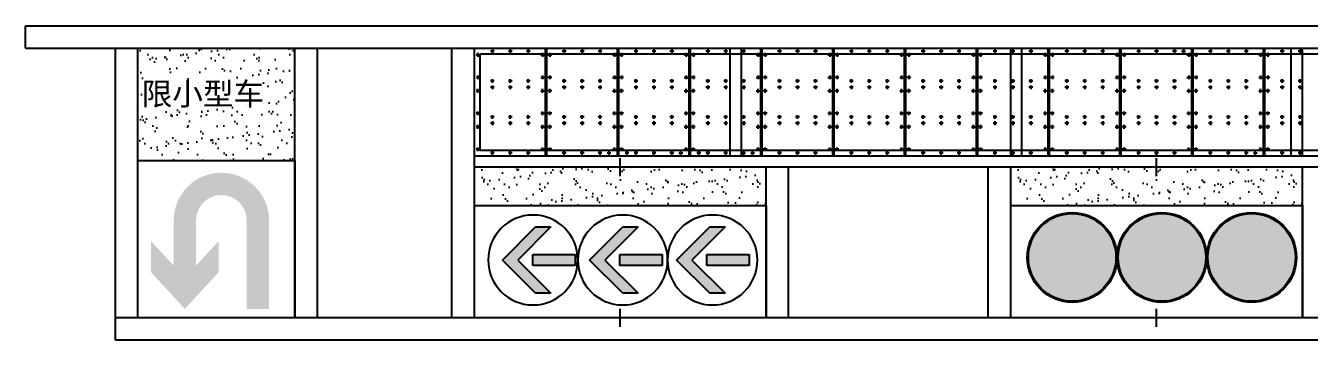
# Model space of a CAD drawing. Header units: millimetres. Extents: x 108070 to 108876, y 12470 to 12955.
# Drawn here: x 108588.71 to 108603.02, y 12573.38 to 12576.88 of the extents above; entities that cross this region are included whole.
import ezdxf

# ---------------------------------------------------------------- set-up
doc = ezdxf.new("R2010")
doc.units = ezdxf.units.MM
doc.header["$LTSCALE"] = 10
doc.layers.add('@-交通信号', color=7, linetype='CONTINUOUS')
doc.styles.get("Standard").update_dxf_attribs({"font": 'txt', "bigfont": 'gbcbig.shx'})

# ---------------------------------------------------------------- blocks, each defined once
blk = doc.blocks.new('A$C54E378DF')
at = {"layer": '@-交通信号'}
h = blk.add_hatch(dxfattribs=at)
h.set_pattern_fill('AR-SAND', color=256, scale=2, style=0)
h.set_pattern_definition([(37.5, (-49730.24, 11509.035), (-3.20006, 97.88265), [0, -77.216, 0, -86.36, 0, -82.55]), (7.5, (-49730.24, 11509.03), (89.90466, 143.365), [0, -41.656, 0, -69.596, 0, -26.67]), (327.5, (-49792.73, 11509.035), (158.19847, 0.28744), [0, -25.4, 0, -91.44, 0, -119.38]), (317.5, (-49792.73, 11509.03), (152.7113, 44.58586), [0, -12.7, 0, -59.944, 0, -68.58])])
h.paths.add_polyline_path([(-11350, 7400), (-11350, 6900), (-10650, 6900), (-10650, 7400)])
h = blk.add_hatch(dxfattribs=at)
h.set_pattern_fill('AR-SAND', color=256, scale=2, style=0)
h.set_pattern_definition([(37.5, (-349307.754, 33805.865), (-3.200063, 97.882647), [0, -77.216, 0, -86.36, 0, -82.55]), (7.5, (-349307.75, 33805.87), (89.904657, 143.36502), [0, -41.656, 0, -69.596, 0, -26.67]), (327.5, (-349370.24, 33805.865), (158.198474, 0.287437), [0, -25.4, 0, -91.44, 0, -119.38]), (317.5, (-349370.24, 33805.87), (152.71129, 44.585865), [0, -12.7, 0, -59.944, 0, -68.58])])
h.paths.add_polyline_path([(-9850, 6870), (-9850, 6700), (-8550, 6700), (-8550, 6870)])
h = blk.add_hatch(dxfattribs=at)
h.set_pattern_fill('AR-SAND', color=256, scale=2, style=0)
h.set_pattern_definition([(37.5, (-346917.754, 33805.865), (-3.200063, 97.882647), [0, -77.216, 0, -86.36, 0, -82.55]), (7.5, (-346917.75, 33805.87), (89.904657, 143.36502), [0, -41.656, 0, -69.596, 0, -26.67]), (327.5, (-346980.24, 33805.865), (158.198474, 0.287437), [0, -25.4, 0, -91.44, 0, -119.38]), (317.5, (-346980.24, 33805.87), (152.71129, 44.585865), [0, -12.7, 0, -59.944, 0, -68.58])])
h.paths.add_polyline_path([(-7460, 6870), (-7460, 6700), (-6160, 6700), (-6160, 6870)])
blk.add_hatch(color=256, dxfattribs=at).paths.add_polyline_path([(-11090.8, 6633.1, -1), (-10864.5, 6633.1), (-10864.5, 6239.1), (-10765, 6239.1), (-10765, 6633.1, 1), (-11190.2, 6633.1), (-11190.2, 6432.3), (-11291.2, 6541.3), (-11291.2, 6402.7), (-11140.5, 6239.9), (-10989.8, 6402.7), (-10989.8, 6541.3), (-11090.8, 6432.3)])
for p, q in [((-11850, 7500), (1350, 7500)), ((-11850, 7400), (-11850, 7500)), ((-11850, 7400), (150, 7400)), ((-11450, 6100), (-11450, 7400)), ((-11350, 6200), (-11350, 7400)), ((-9950, 6200), (-9950, 7400)), ((-9850, 6200), (-9850, 7400)), ((-9761.5, 7386), (-9778.5, 7386)), ((-9770, 7394.5), (-9770, 7377.5)), ((-9681.5, 7386), (-9698.5, 7386)), ((-9690, 7394.5), (-9690, 7377.5)), ((-9601.5, 7386), (-9618.5, 7386)), ((-9610, 7394.5), (-9610, 7377.5)), ((-9533, 6920), (-9533, 7400)), ((-9527, 6920), (-9527, 7400)), ((-9441.5, 7386), (-9458.5, 7386)), ((-9450, 7394.5), (-9450, 7377.5)), ((-9361.5, 7386), (-9378.5, 7386)), ((-9370, 7394.5), (-9370, 7377.5)), ((-9281.5, 7386), (-9298.5, 7386)), ((-9290, 7394.5), (-9290, 7377.5)), ((-9213, 6920), (-9213, 7400)), ((-9207, 6920), (-9207, 7400)), ((-9121.5, 7386), (-9138.5, 7386)), ((-9130, 7394.5), (-9130, 7377.5)), ((-9041.5, 7386), (-9058.5, 7386)), ((-9050, 7394.5), (-9050, 7377.5)), ((-8961.5, 7386), (-8978.5, 7386)), ((-8970, 7394.5), (-8970, 7377.5)), ((-8893, 6920), (-8893, 7400)), ((-8887, 6920), (-8887, 7400)), ((-8801.5, 7386), (-8818.5, 7386)), ((-8810, 7394.5), (-8810, 7377.5)), ((-8721.5, 7386), (-8738.5, 7386)), ((-8730, 7394.5), (-8730, 7377.5)), ((-8710, 6920), (-8710, 7400)), ((-8660, 6920), (-8660, 7400)), ((-8641.5, 7386), (-8658.5, 7386)), ((-8650, 7394.5), (-8650, 7377.5)), ((-8573, 6920), (-8573, 7400)), ((-8567, 6920), (-8567, 7400)), ((-8481.5, 7386), (-8498.5, 7386)), ((-8490, 7394.5), (-8490, 7377.5)), ((-8401.5, 7386), (-8418.5, 7386)), ((-8410, 7394.5), (-8410, 7377.5)), ((-8321.5, 7386), (-8338.5, 7386)), ((-8330, 7394.5), (-8330, 7377.5)), ((-8253, 6920), (-8253, 7400)), ((-8247, 6920), (-8247, 7400)), ((-8161.5, 7386), (-8178.5, 7386)), ((-8170, 7394.5), (-8170, 7377.5)), ((-8081.5, 7386), (-8098.5, 7386)), ((-8090, 7394.5), (-8090, 7377.5)), ((-8001.5, 7386), (-8018.5, 7386)), ((-8010, 7394.5), (-8010, 7377.5)), ((-7933, 6920), (-7933, 7400)), ((-7927, 6920), (-7927, 7400)), ((-7841.5, 7386), (-7858.5, 7386)), ((-7850, 7394.5), (-7850, 7377.5)), ((-7761.5, 7386), (-7778.5, 7386)), ((-7770, 7394.5), (-7770, 7377.5)), ((-7681.5, 7386), (-7698.5, 7386)), ((-7690, 7394.5), (-7690, 7377.5)), ((-7613, 6920), (-7613, 7400)), ((-7607, 6920), (-7607, 7400)), ((-7521.5, 7386), (-7538.5, 7386)), ((-7530, 7394.5), (-7530, 7377.5)), ((-7460, 6920), (-7460, 7400)), ((-7441.5, 7386), (-7458.5, 7386)), ((-7450, 7394.5), (-7450, 7377.5)), ((-7410, 6920), (-7410, 7400)), ((-7361.5, 7386), (-7378.5, 7386)), ((-7370, 7394.5), (-7370, 7377.5)), ((-7293, 6920), (-7293, 7400)), ((-7287, 6920), (-7287, 7400)), ((-7201.5, 7386), (-7218.5, 7386)), ((-7210, 7394.5), (-7210, 7377.5)), ((-7121.5, 7386), (-7138.5, 7386)), ((-7130, 7394.5), (-7130, 7377.5)), ((-7041.5, 7386), (-7058.5, 7386)), ((-7050, 7394.5), (-7050, 7377.5)), ((-6973, 6920), (-6973, 7400)), ((-6967, 6920), (-6967, 7400)), ((-6881.5, 7386), (-6898.5, 7386)), ((-6890, 7394.5), (-6890, 7377.5)), ((-6801.5, 7386), (-6818.5, 7386)), ((-6810, 7394.5), (-6810, 7377.5)), ((-6721.5, 7386), (-6738.5, 7386)), ((-6730, 7394.5), (-6730, 7377.5)), ((-6698.5, 7386), (-6681.5, 7386)), ((-6690, 7394.5), (-6690, 7377.5)), ((-6653, 6920), (-6653, 7400)), ((-6647, 6920), (-6647, 7400)), ((-6561.5, 7386), (-6578.5, 7386)), ((-6570, 7394.5), (-6570, 7377.5)), ((-6481.5, 7386), (-6498.5, 7386)), ((-6490, 7394.5), (-6490, 7377.5)), ((-6401.5, 7386), (-6418.5, 7386)), ((-6410, 7394.5), (-6410, 7377.5)), ((-6333, 6920), (-6333, 7400)), ((-6327, 6920), (-6327, 7400)), ((-6241.5, 7386), (-6258.5, 7386)), ((-6250, 7394.5), (-6250, 7377.5)), ((-6210, 6920), (-6210, 7400)), ((-6161.5, 7386), (-6178.5, 7386)), ((-6170, 7394.5), (-6170, 7377.5)), ((-6160, 6920), (-6160, 7400)), ((-9825.5, 7370), (-9842.5, 7370)), ((-9834, 7378.5), (-9834, 7361.5)), ((-9554.5, 7370), (-9537.5, 7370)), ((-9546, 7378.5), (-9546, 7361.5)), ((-9505.5, 7370), (-9522.5, 7370)), ((-9514, 7378.5), (-9514, 7361.5)), ((-9234.5, 7370), (-9217.5, 7370)), ((-9226, 7378.5), (-9226, 7361.5)), ((-9185.5, 7370), (-9202.5, 7370)), ((-9194, 7378.5), (-9194, 7361.5)), ((-8914.5, 7370), (-8897.5, 7370)), ((-8906, 7378.5), (-8906, 7361.5)), ((-8865.5, 7370), (-8882.5, 7370)), ((-8874, 7378.5), (-8874, 7361.5)), ((-8594.5, 7370), (-8577.5, 7370)), ((-8586, 7378.5), (-8586, 7361.5)), ((-8545.5, 7370), (-8562.5, 7370)), ((-8554, 7378.5), (-8554, 7361.5)), ((-8274.5, 7370), (-8257.5, 7370)), ((-8266, 7378.5), (-8266, 7361.5)), ((-8225.5, 7370), (-8242.5, 7370)), ((-8234, 7378.5), (-8234, 7361.5)), ((-7954.5, 7370), (-7937.5, 7370)), ((-7946, 7378.5), (-7946, 7361.5)), ((-7905.5, 7370), (-7922.5, 7370)), ((-7914, 7378.5), (-7914, 7361.5)), ((-7634.5, 7370), (-7617.5, 7370)), ((-7626, 7378.5), (-7626, 7361.5)), ((-7585.5, 7370), (-7602.5, 7370)), ((-7594, 7378.5), (-7594, 7361.5)), ((-7314.5, 7370), (-7297.5, 7370)), ((-7306, 7378.5), (-7306, 7361.5)), ((-7265.5, 7370), (-7282.5, 7370)), ((-7274, 7378.5), (-7274, 7361.5)), ((-6994.5, 7370), (-6977.5, 7370)), ((-6986, 7378.5), (-6986, 7361.5)), ((-6945.5, 7370), (-6962.5, 7370)), ((-6954, 7378.5), (-6954, 7361.5)), ((-6674.5, 7370), (-6657.5, 7370)), ((-6666, 7378.5), (-6666, 7361.5)), ((-6625.5, 7370), (-6642.5, 7370)), ((-6634, 7378.5), (-6634, 7361.5)), ((-6354.5, 7370), (-6337.5, 7370)), ((-6346, 7378.5), (-6346, 7361.5)), ((-6305.5, 7370), (-6322.5, 7370)), ((-6314, 7378.5), (-6314, 7361.5)), ((-9825.5, 7270), (-9842.5, 7270)), ((-9834, 7278.5), (-9834, 7261.5)), ((-9554.5, 7270), (-9537.5, 7270)), ((-9546, 7278.5), (-9546, 7261.5)), ((-9505.5, 7270), (-9522.5, 7270)), ((-9514, 7278.5), (-9514, 7261.5)), ((-9234.5, 7270), (-9217.5, 7270)), ((-9226, 7278.5), (-9226, 7261.5)), ((-9185.5, 7270), (-9202.5, 7270)), ((-9194, 7278.5), (-9194, 7261.5)), ((-8914.5, 7270), (-8897.5, 7270)), ((-8906, 7278.5), (-8906, 7261.5)), ((-8865.5, 7270), (-8882.5, 7270)), ((-8874, 7278.5), (-8874, 7261.5)), ((-8594.5, 7270), (-8577.5, 7270)), ((-8586, 7278.5), (-8586, 7261.5)), ((-8545.5, 7270), (-8562.5, 7270)), ((-8554, 7278.5), (-8554, 7261.5)), ((-8274.5, 7270), (-8257.5, 7270)), ((-8266, 7278.5), (-8266, 7261.5)), ((-8225.5, 7270), (-8242.5, 7270)), ((-8234, 7278.5), (-8234, 7261.5)), ((-7954.5, 7270), (-7937.5, 7270)), ((-7946, 7278.5), (-7946, 7261.5)), ((-7905.5, 7270), (-7922.5, 7270)), ((-7914, 7278.5), (-7914, 7261.5)), ((-7634.5, 7270), (-7617.5, 7270)), ((-7626, 7278.5), (-7626, 7261.5)), ((-7585.5, 7270), (-7602.5, 7270)), ((-7594, 7278.5), (-7594, 7261.5)), ((-7314.5, 7270), (-7297.5, 7270)), ((-7306, 7278.5), (-7306, 7261.5)), ((-7265.5, 7270), (-7282.5, 7270)), ((-7274, 7278.5), (-7274, 7261.5)), ((-6994.5, 7270), (-6977.5, 7270)), ((-6986, 7278.5), (-6986, 7261.5)), ((-6945.5, 7270), (-6962.5, 7270)), ((-6954, 7278.5), (-6954, 7261.5)), ((-6674.5, 7270), (-6657.5, 7270)), ((-6666, 7278.5), (-6666, 7261.5)), ((-6625.5, 7270), (-6642.5, 7270)), ((-6634, 7278.5), (-6634, 7261.5)), ((-6354.5, 7270), (-6337.5, 7270)), ((-6346, 7278.5), (-6346, 7261.5)), ((-6305.5, 7270), (-6322.5, 7270)), ((-6314, 7278.5), (-6314, 7261.5)), ((-9825.5, 7210), (-9842.5, 7210)), ((-9834, 7201.5), (-9834, 7218.5)), ((-9761.5, 7254), (-9778.5, 7254)), ((-9761.5, 7226), (-9778.5, 7226)), ((-9770, 7245.5), (-9770, 7262.5)), ((-9770, 7234.5), (-9770, 7217.5)), ((-9681.5, 7254), (-9698.5, 7254)), ((-9681.5, 7226), (-9698.5, 7226)), ((-9690, 7245.5), (-9690, 7262.5)), ((-9690, 7234.5), (-9690, 7217.5)), ((-9601.5, 7254), (-9618.5, 7254)), ((-9601.5, 7226), (-9618.5, 7226)), ((-9610, 7245.5), (-9610, 7262.5)), ((-9610, 7234.5), (-9610, 7217.5)), ((-9554.5, 7210), (-9537.5, 7210)), ((-9546, 7201.5), (-9546, 7218.5)), ((-9505.5, 7210), (-9522.5, 7210)), ((-9514, 7201.5), (-9514, 7218.5)), ((-9441.5, 7254), (-9458.5, 7254)), ((-9441.5, 7226), (-9458.5, 7226)), ((-9450, 7245.5), (-9450, 7262.5)), ((-9450, 7234.5), (-9450, 7217.5)), ((-9361.5, 7254), (-9378.5, 7254)), ((-9361.5, 7226), (-9378.5, 7226)), ((-9370, 7245.5), (-9370, 7262.5)), ((-9370, 7234.5), (-9370, 7217.5)), ((-9281.5, 7254), (-9298.5, 7254)), ((-9281.5, 7226), (-9298.5, 7226)), ((-9290, 7245.5), (-9290, 7262.5)), ((-9290, 7234.5), (-9290, 7217.5)), ((-9234.5, 7210), (-9217.5, 7210)), ((-9226, 7201.5), (-9226, 7218.5)), ((-9185.5, 7210), (-9202.5, 7210)), ((-9194, 7201.5), (-9194, 7218.5)), ((-9121.5, 7254), (-9138.5, 7254)), ((-9121.5, 7226), (-9138.5, 7226)), ((-9130, 7245.5), (-9130, 7262.5)), ((-9130, 7234.5), (-9130, 7217.5)), ((-9041.5, 7254), (-9058.5, 7254)), ((-9041.5, 7226), (-9058.5, 7226)), ((-9050, 7245.5), (-9050, 7262.5)), ((-9050, 7234.5), (-9050, 7217.5)), ((-8961.5, 7254), (-8978.5, 7254)), ((-8961.5, 7226), (-8978.5, 7226)), ((-8970, 7245.5), (-8970, 7262.5)), ((-8970, 7234.5), (-8970, 7217.5)), ((-8914.5, 7210), (-8897.5, 7210)), ((-8906, 7201.5), (-8906, 7218.5)), ((-8865.5, 7210), (-8882.5, 7210)), ((-8874, 7201.5), (-8874, 7218.5)), ((-8801.5, 7254), (-8818.5, 7254)), ((-8801.5, 7226), (-8818.5, 7226)), ((-8810, 7245.5), (-8810, 7262.5)), ((-8810, 7234.5), (-8810, 7217.5)), ((-8721.5, 7254), (-8738.5, 7254)), ((-8721.5, 7226), (-8738.5, 7226)), ((-8730, 7245.5), (-8730, 7262.5)), ((-8730, 7234.5), (-8730, 7217.5)), ((-8641.5, 7254), (-8658.5, 7254)), ((-8641.5, 7226), (-8658.5, 7226)), ((-8650, 7245.5), (-8650, 7262.5)), ((-8650, 7234.5), (-8650, 7217.5)), ((-8594.5, 7210), (-8577.5, 7210)), ((-8586, 7201.5), (-8586, 7218.5)), ((-8545.5, 7210), (-8562.5, 7210)), ((-8554, 7201.5), (-8554, 7218.5)), ((-8481.5, 7254), (-8498.5, 7254)), ((-8481.5, 7226), (-8498.5, 7226)), ((-8490, 7245.5), (-8490, 7262.5)), ((-8490, 7234.5), (-8490, 7217.5)), ((-8401.5, 7254), (-8418.5, 7254)), ((-8401.5, 7226), (-8418.5, 7226)), ((-8410, 7245.5), (-8410, 7262.5)), ((-8410, 7234.5), (-8410, 7217.5)), ((-8321.5, 7254), (-8338.5, 7254)), ((-8321.5, 7226), (-8338.5, 7226)), ((-8330, 7245.5), (-8330, 7262.5)), ((-8330, 7234.5), (-8330, 7217.5)), ((-8274.5, 7210), (-8257.5, 7210)), ((-8266, 7201.5), (-8266, 7218.5)), ((-8225.5, 7210), (-8242.5, 7210)), ((-8234, 7201.5), (-8234, 7218.5)), ((-8161.5, 7254), (-8178.5, 7254)), ((-8161.5, 7226), (-8178.5, 7226)), ((-8170, 7245.5), (-8170, 7262.5)), ((-8170, 7234.5), (-8170, 7217.5)), ((-8081.5, 7254), (-8098.5, 7254)), ((-8081.5, 7226), (-8098.5, 7226)), ((-8090, 7245.5), (-8090, 7262.5)), ((-8090, 7234.5), (-8090, 7217.5)), ((-8001.5, 7254), (-8018.5, 7254)), ((-8001.5, 7226), (-8018.5, 7226)), ((-8010, 7245.5), (-8010, 7262.5)), ((-8010, 7234.5), (-8010, 7217.5)), ((-7954.5, 7210), (-7937.5, 7210)), ((-7946, 7201.5), (-7946, 7218.5)), ((-7905.5, 7210), (-7922.5, 7210)), ((-7914, 7201.5), (-7914, 7218.5)), ((-7841.5, 7254), (-7858.5, 7254)), ((-7841.5, 7226), (-7858.5, 7226)), ((-7850, 7245.5), (-7850, 7262.5)), ((-7850, 7234.5), (-7850, 7217.5)), ((-7761.5, 7254), (-7778.5, 7254)), ((-7761.5, 7226), (-7778.5, 7226)), ((-7770, 7245.5), (-7770, 7262.5)), ((-7770, 7234.5), (-7770, 7217.5)), ((-7681.5, 7254), (-7698.5, 7254)), ((-7681.5, 7226), (-7698.5, 7226)), ((-7690, 7245.5), (-7690, 7262.5)), ((-7690, 7234.5), (-7690, 7217.5)), ((-7634.5, 7210), (-7617.5, 7210)), ((-7626, 7201.5), (-7626, 7218.5)), ((-7585.5, 7210), (-7602.5, 7210)), ((-7594, 7201.5), (-7594, 7218.5)), ((-7521.5, 7254), (-7538.5, 7254)), ((-7521.5, 7226), (-7538.5, 7226)), ((-7530, 7245.5), (-7530, 7262.5)), ((-7530, 7234.5), (-7530, 7217.5)), ((-7441.5, 7254), (-7458.5, 7254)), ((-7441.5, 7226), (-7458.5, 7226)), ((-7450, 7245.5), (-7450, 7262.5)), ((-7450, 7234.5), (-7450, 7217.5)), ((-7361.5, 7254), (-7378.5, 7254)), ((-7361.5, 7226), (-7378.5, 7226)), ((-7370, 7245.5), (-7370, 7262.5)), ((-7370, 7234.5), (-7370, 7217.5)), ((-7314.5, 7210), (-7297.5, 7210)), ((-7306, 7201.5), (-7306, 7218.5)), ((-7265.5, 7210), (-7282.5, 7210)), ((-7274, 7201.5), (-7274, 7218.5)), ((-7201.5, 7254), (-7218.5, 7254)), ((-7201.5, 7226), (-7218.5, 7226)), ((-7210, 7245.5), (-7210, 7262.5)), ((-7210, 7234.5), (-7210, 7217.5)), ((-7121.5, 7254), (-7138.5, 7254)), ((-7121.5, 7226), (-7138.5, 7226)), ((-7130, 7245.5), (-7130, 7262.5)), ((-7130, 7234.5), (-7130, 7217.5)), ((-7041.5, 7254), (-7058.5, 7254)), ((-7041.5, 7226), (-7058.5, 7226)), ((-7050, 7245.5), (-7050, 7262.5)), ((-7050, 7234.5), (-7050, 7217.5)), ((-6994.5, 7210), (-6977.5, 7210)), ((-6986, 7201.5), (-6986, 7218.5)), ((-6945.5, 7210), (-6962.5, 7210)), ((-6954, 7201.5), (-6954, 7218.5)), ((-6881.5, 7254), (-6898.5, 7254)), ((-6881.5, 7226), (-6898.5, 7226)), ((-6890, 7245.5), (-6890, 7262.5)), ((-6890, 7234.5), (-6890, 7217.5)), ((-6801.5, 7254), (-6818.5, 7254)), ((-6801.5, 7226), (-6818.5, 7226)), ((-6810, 7245.5), (-6810, 7262.5)), ((-6810, 7234.5), (-6810, 7217.5)), ((-6721.5, 7254), (-6738.5, 7254)), ((-6721.5, 7226), (-6738.5, 7226)), ((-6730, 7245.5), (-6730, 7262.5)), ((-6730, 7234.5), (-6730, 7217.5)), ((-6674.5, 7210), (-6657.5, 7210)), ((-6666, 7201.5), (-6666, 7218.5)), ((-6625.5, 7210), (-6642.5, 7210)), ((-6634, 7201.5), (-6634, 7218.5)), ((-6561.5, 7254), (-6578.5, 7254)), ((-6561.5, 7226), (-6578.5, 7226)), ((-6570, 7245.5), (-6570, 7262.5)), ((-6570, 7234.5), (-6570, 7217.5)), ((-6481.5, 7254), (-6498.5, 7254)), ((-6481.5, 7226), (-6498.5, 7226)), ((-6490, 7245.5), (-6490, 7262.5)), ((-6490, 7234.5), (-6490, 7217.5)), ((-6401.5, 7254), (-6418.5, 7254)), ((-6401.5, 7226), (-6418.5, 7226)), ((-6410, 7245.5), (-6410, 7262.5)), ((-6410, 7234.5), (-6410, 7217.5)), ((-6354.5, 7210), (-6337.5, 7210)), ((-6346, 7201.5), (-6346, 7218.5)), ((-6305.5, 7210), (-6322.5, 7210)), ((-6314, 7201.5), (-6314, 7218.5)), ((-6241.5, 7254), (-6258.5, 7254)), ((-6241.5, 7226), (-6258.5, 7226)), ((-6250, 7245.5), (-6250, 7262.5)), ((-6250, 7234.5), (-6250, 7217.5)), ((-6161.5, 7254), (-6178.5, 7254)), ((-6161.5, 7226), (-6178.5, 7226)), ((-6170, 7245.5), (-6170, 7262.5)), ((-6170, 7234.5), (-6170, 7217.5)), ((-9825.5, 7110), (-9842.5, 7110)), ((-9834, 7101.5), (-9834, 7118.5)), ((-9761.5, 7094), (-9778.5, 7094)), ((-9770, 7085.5), (-9770, 7102.5)), ((-9681.5, 7094), (-9698.5, 7094)), ((-9690, 7085.5), (-9690, 7102.5)), ((-9601.5, 7094), (-9618.5, 7094)), ((-9610, 7085.5), (-9610, 7102.5)), ((-9554.5, 7110), (-9537.5, 7110)), ((-9546, 7101.5), (-9546, 7118.5)), ((-9505.5, 7110), (-9522.5, 7110)), ((-9514, 7101.5), (-9514, 7118.5)), ((-9441.5, 7094), (-9458.5, 7094)), ((-9450, 7085.5), (-9450, 7102.5)), ((-9361.5, 7094), (-9378.5, 7094)), ((-9370, 7085.5), (-9370, 7102.5)), ((-9281.5, 7094), (-9298.5, 7094)), ((-9290, 7085.5), (-9290, 7102.5)), ((-9234.5, 7110), (-9217.5, 7110)), ((-9226, 7101.5), (-9226, 7118.5)), ((-9185.5, 7110), (-9202.5, 7110)), ((-9194, 7101.5), (-9194, 7118.5)), ((-9121.5, 7094), (-9138.5, 7094)), ((-9130, 7085.5), (-9130, 7102.5)), ((-9041.5, 7094), (-9058.5, 7094)), ((-9050, 7085.5), (-9050, 7102.5)), ((-8961.5, 7094), (-8978.5, 7094)), ((-8970, 7085.5), (-8970, 7102.5)), ((-8914.5, 7110), (-8897.5, 7110)), ((-8906, 7101.5), (-8906, 7118.5)), ((-8865.5, 7110), (-8882.5, 7110)), ((-8874, 7101.5), (-8874, 7118.5)), ((-8801.5, 7094), (-8818.5, 7094)), ((-8810, 7085.5), (-8810, 7102.5)), ((-8721.5, 7094), (-8738.5, 7094)), ((-8730, 7085.5), (-8730, 7102.5)), ((-8641.5, 7094), (-8658.5, 7094)), ((-8650, 7085.5), (-8650, 7102.5)), ((-8594.5, 7110), (-8577.5, 7110)), ((-8586, 7101.5), (-8586, 7118.5)), ((-8545.5, 7110), (-8562.5, 7110)), ((-8554, 7101.5), (-8554, 7118.5)), ((-8481.5, 7094), (-8498.5, 7094)), ((-8490, 7085.5), (-8490, 7102.5)), ((-8401.5, 7094), (-8418.5, 7094)), ((-8410, 7085.5), (-8410, 7102.5)), ((-8321.5, 7094), (-8338.5, 7094)), ((-8330, 7085.5), (-8330, 7102.5)), ((-8274.5, 7110), (-8257.5, 7110)), ((-8266, 7101.5), (-8266, 7118.5)), ((-8225.5, 7110), (-8242.5, 7110)), ((-8234, 7101.5), (-8234, 7118.5)), ((-8161.5, 7094), (-8178.5, 7094)), ((-8170, 7085.5), (-8170, 7102.5)), ((-8081.5, 7094), (-8098.5, 7094)), ((-8090, 7085.5), (-8090, 7102.5)), ((-8001.5, 7094), (-8018.5, 7094)), ((-8010, 7085.5), (-8010, 7102.5)), ((-7954.5, 7110), (-7937.5, 7110)), ((-7946, 7101.5), (-7946, 7118.5)), ((-7905.5, 7110), (-7922.5, 7110)), ((-7914, 7101.5), (-7914, 7118.5)), ((-7841.5, 7094), (-7858.5, 7094)), ((-7850, 7085.5), (-7850, 7102.5)), ((-7761.5, 7094), (-7778.5, 7094)), ((-7770, 7085.5), (-7770, 7102.5)), ((-7681.5, 7094), (-7698.5, 7094)), ((-7690, 7085.5), (-7690, 7102.5)), ((-7634.5, 7110), (-7617.5, 7110)), ((-7626, 7101.5), (-7626, 7118.5)), ((-7585.5, 7110), (-7602.5, 7110)), ((-7594, 7101.5), (-7594, 7118.5)), ((-7521.5, 7094), (-7538.5, 7094)), ((-7530, 7085.5), (-7530, 7102.5)), ((-7441.5, 7094), (-7458.5, 7094)), ((-7450, 7085.5), (-7450, 7102.5)), ((-7361.5, 7094), (-7378.5, 7094)), ((-7370, 7085.5), (-7370, 7102.5)), ((-7314.5, 7110), (-7297.5, 7110)), ((-7306, 7101.5), (-7306, 7118.5)), ((-7265.5, 7110), (-7282.5, 7110)), ((-7274, 7101.5), (-7274, 7118.5)), ((-7201.5, 7094), (-7218.5, 7094)), ((-7210, 7085.5), (-7210, 7102.5)), ((-7121.5, 7094), (-7138.5, 7094)), ((-7130, 7085.5), (-7130, 7102.5)), ((-7041.5, 7094), (-7058.5, 7094)), ((-7050, 7085.5), (-7050, 7102.5)), ((-6994.5, 7110), (-6977.5, 7110)), ((-6986, 7101.5), (-6986, 7118.5)), ((-6945.5, 7110), (-6962.5, 7110)), ((-6954, 7101.5), (-6954, 7118.5)), ((-6881.5, 7094), (-6898.5, 7094)), ((-6890, 7085.5), (-6890, 7102.5)), ((-6801.5, 7094), (-6818.5, 7094)), ((-6810, 7085.5), (-6810, 7102.5)), ((-6721.5, 7094), (-6738.5, 7094)), ((-6730, 7085.5), (-6730, 7102.5)), ((-6674.5, 7110), (-6657.5, 7110)), ((-6666, 7101.5), (-6666, 7118.5)), ((-6625.5, 7110), (-6642.5, 7110)), ((-6634, 7101.5), (-6634, 7118.5)), ((-6561.5, 7094), (-6578.5, 7094)), ((-6570, 7085.5), (-6570, 7102.5)), ((-6481.5, 7094), (-6498.5, 7094)), ((-6490, 7085.5), (-6490, 7102.5)), ((-6401.5, 7094), (-6418.5, 7094)), ((-6410, 7085.5), (-6410, 7102.5)), ((-6354.5, 7110), (-6337.5, 7110)), ((-6346, 7101.5), (-6346, 7118.5)), ((-6305.5, 7110), (-6322.5, 7110)), ((-6314, 7101.5), (-6314, 7118.5)), ((-6241.5, 7094), (-6258.5, 7094)), ((-6250, 7085.5), (-6250, 7102.5)), ((-6161.5, 7094), (-6178.5, 7094)), ((-6170, 7085.5), (-6170, 7102.5)), ((-9825.5, 7050), (-9842.5, 7050)), ((-9834, 7041.5), (-9834, 7058.5)), ((-9761.5, 7066), (-9778.5, 7066)), ((-9770, 7074.5), (-9770, 7057.5)), ((-9681.5, 7066), (-9698.5, 7066)), ((-9690, 7074.5), (-9690, 7057.5)), ((-9601.5, 7066), (-9618.5, 7066)), ((-9610, 7074.5), (-9610, 7057.5)), ((-9554.5, 7050), (-9537.5, 7050)), ((-9546, 7041.5), (-9546, 7058.5)), ((-9505.5, 7050), (-9522.5, 7050)), ((-9514, 7041.5), (-9514, 7058.5)), ((-9441.5, 7066), (-9458.5, 7066)), ((-9450, 7074.5), (-9450, 7057.5)), ((-9361.5, 7066), (-9378.5, 7066)), ((-9370, 7074.5), (-9370, 7057.5)), ((-9281.5, 7066), (-9298.5, 7066)), ((-9290, 7074.5), (-9290, 7057.5)), ((-9234.5, 7050), (-9217.5, 7050)), ((-9226, 7041.5), (-9226, 7058.5)), ((-9185.5, 7050), (-9202.5, 7050)), ((-9194, 7041.5), (-9194, 7058.5)), ((-9121.5, 7066), (-9138.5, 7066)), ((-9130, 7074.5), (-9130, 7057.5)), ((-9041.5, 7066), (-9058.5, 7066)), ((-9050, 7074.5), (-9050, 7057.5)), ((-8961.5, 7066), (-8978.5, 7066)), ((-8970, 7074.5), (-8970, 7057.5)), ((-8914.5, 7050), (-8897.5, 7050)), ((-8906, 7041.5), (-8906, 7058.5)), ((-8865.5, 7050), (-8882.5, 7050)), ((-8874, 7041.5), (-8874, 7058.5)), ((-8801.5, 7066), (-8818.5, 7066)), ((-8810, 7074.5), (-8810, 7057.5)), ((-8721.5, 7066), (-8738.5, 7066)), ((-8730, 7074.5), (-8730, 7057.5)), ((-8641.5, 7066), (-8658.5, 7066)), ((-8650, 7074.5), (-8650, 7057.5)), ((-8594.5, 7050), (-8577.5, 7050)), ((-8586, 7041.5), (-8586, 7058.5)), ((-8545.5, 7050), (-8562.5, 7050)), ((-8554, 7041.5), (-8554, 7058.5)), ((-8481.5, 7066), (-8498.5, 7066)), ((-8490, 7074.5), (-8490, 7057.5)), ((-8401.5, 7066), (-8418.5, 7066)), ((-8410, 7074.5), (-8410, 7057.5)), ((-8321.5, 7066), (-8338.5, 7066)), ((-8330, 7074.5), (-8330, 7057.5)), ((-8274.5, 7050), (-8257.5, 7050)), ((-8266, 7041.5), (-8266, 7058.5)), ((-8225.5, 7050), (-8242.5, 7050)), ((-8234, 7041.5), (-8234, 7058.5)), ((-8161.5, 7066), (-8178.5, 7066)), ((-8170, 7074.5), (-8170, 7057.5)), ((-8081.5, 7066), (-8098.5, 7066)), ((-8090, 7074.5), (-8090, 7057.5)), ((-8001.5, 7066), (-8018.5, 7066)), ((-8010, 7074.5), (-8010, 7057.5)), ((-7954.5, 7050), (-7937.5, 7050)), ((-7946, 7041.5), (-7946, 7058.5)), ((-7905.5, 7050), (-7922.5, 7050)), ((-7914, 7041.5), (-7914, 7058.5)), ((-7841.5, 7066), (-7858.5, 7066)), ((-7850, 7074.5), (-7850, 7057.5)), ((-7761.5, 7066), (-7778.5, 7066)), ((-7770, 7074.5), (-7770, 7057.5)), ((-7681.5, 7066), (-7698.5, 7066)), ((-7690, 7074.5), (-7690, 7057.5)), ((-7634.5, 7050), (-7617.5, 7050)), ((-7626, 7041.5), (-7626, 7058.5)), ((-7585.5, 7050), (-7602.5, 7050)), ((-7594, 7041.5), (-7594, 7058.5)), ((-7521.5, 7066), (-7538.5, 7066)), ((-7530, 7074.5), (-7530, 7057.5)), ((-7441.5, 7066), (-7458.5, 7066)), ((-7450, 7074.5), (-7450, 7057.5)), ((-7361.5, 7066), (-7378.5, 7066)), ((-7370, 7074.5), (-7370, 7057.5)), ((-7314.5, 7050), (-7297.5, 7050)), ((-7306, 7041.5), (-7306, 7058.5)), ((-7265.5, 7050), (-7282.5, 7050)), ((-7274, 7041.5), (-7274, 7058.5)), ((-7201.5, 7066), (-7218.5, 7066)), ((-7210, 7074.5), (-7210, 7057.5)), ((-7121.5, 7066), (-7138.5, 7066)), ((-7130, 7074.5), (-7130, 7057.5)), ((-7041.5, 7066), (-7058.5, 7066)), ((-7050, 7074.5), (-7050, 7057.5)), ((-6994.5, 7050), (-6977.5, 7050)), ((-6986, 7041.5), (-6986, 7058.5)), ((-6945.5, 7050), (-6962.5, 7050)), ((-6954, 7041.5), (-6954, 7058.5)), ((-6881.5, 7066), (-6898.5, 7066)), ((-6890, 7074.5), (-6890, 7057.5)), ((-6801.5, 7066), (-6818.5, 7066)), ((-6810, 7074.5), (-6810, 7057.5)), ((-6721.5, 7066), (-6738.5, 7066)), ((-6730, 7074.5), (-6730, 7057.5)), ((-6674.5, 7050), (-6657.5, 7050)), ((-6666, 7041.5), (-6666, 7058.5)), ((-6625.5, 7050), (-6642.5, 7050)), ((-6634, 7041.5), (-6634, 7058.5)), ((-6561.5, 7066), (-6578.5, 7066)), ((-6570, 7074.5), (-6570, 7057.5)), ((-6481.5, 7066), (-6498.5, 7066)), ((-6490, 7074.5), (-6490, 7057.5)), ((-6401.5, 7066), (-6418.5, 7066)), ((-6410, 7074.5), (-6410, 7057.5)), ((-6354.5, 7050), (-6337.5, 7050)), ((-6346, 7041.5), (-6346, 7058.5)), ((-6305.5, 7050), (-6322.5, 7050)), ((-6314, 7041.5), (-6314, 7058.5)), ((-6241.5, 7066), (-6258.5, 7066)), ((-6250, 7074.5), (-6250, 7057.5)), ((-6161.5, 7066), (-6178.5, 7066)), ((-6170, 7074.5), (-6170, 7057.5)), ((-9825.5, 6950), (-9842.5, 6950)), ((-9834, 6941.5), (-9834, 6958.5)), ((-9761.5, 6934), (-9778.5, 6934)), ((-9770, 6925.5), (-9770, 6942.5)), ((-9681.5, 6934), (-9698.5, 6934)), ((-9690, 6925.5), (-9690, 6942.5)), ((-9601.5, 6934), (-9618.5, 6934)), ((-9610, 6925.5), (-9610, 6942.5)), ((-9554.5, 6950), (-9537.5, 6950)), ((-9546, 6941.5), (-9546, 6958.5)), ((-9505.5, 6950), (-9522.5, 6950)), ((-9514, 6941.5), (-9514, 6958.5)), ((-9441.5, 6934), (-9458.5, 6934)), ((-9450, 6925.5), (-9450, 6942.5)), ((-9361.5, 6934), (-9378.5, 6934)), ((-9370, 6925.5), (-9370, 6942.5)), ((-9281.5, 6934), (-9298.5, 6934)), ((-9290, 6925.5), (-9290, 6942.5)), ((-9258.5, 6934), (-9241.5, 6934)), ((-9250, 6925.5), (-9250, 6942.5)), ((-9234.5, 6950), (-9217.5, 6950)), ((-9226, 6941.5), (-9226, 6958.5)), ((-9185.5, 6950), (-9202.5, 6950)), ((-9194, 6941.5), (-9194, 6958.5)), ((-9161.5, 6934), (-9178.5, 6934)), ((-9170, 6925.5), (-9170, 6942.5)), ((-9121.5, 6934), (-9138.5, 6934)), ((-9130, 6925.5), (-9130, 6942.5)), ((-9041.5, 6934), (-9058.5, 6934)), ((-9050, 6925.5), (-9050, 6942.5)), ((-8961.5, 6934), (-8978.5, 6934)), ((-8970, 6925.5), (-8970, 6942.5)), ((-8938.5, 6934), (-8921.5, 6934)), ((-8930, 6925.5), (-8930, 6942.5)), ((-8914.5, 6950), (-8897.5, 6950)), ((-8906, 6941.5), (-8906, 6958.5)), ((-8865.5, 6950), (-8882.5, 6950)), ((-8874, 6941.5), (-8874, 6958.5)), ((-8841.5, 6934), (-8858.5, 6934)), ((-8850, 6925.5), (-8850, 6942.5)), ((-8801.5, 6934), (-8818.5, 6934)), ((-8810, 6925.5), (-8810, 6942.5)), ((-8721.5, 6934), (-8738.5, 6934)), ((-8730, 6925.5), (-8730, 6942.5)), ((-8641.5, 6934), (-8658.5, 6934)), ((-8650, 6925.5), (-8650, 6942.5)), ((-8618.5, 6934), (-8601.5, 6934)), ((-8610, 6925.5), (-8610, 6942.5)), ((-8594.5, 6950), (-8577.5, 6950)), ((-8586, 6941.5), (-8586, 6958.5)), ((-8545.5, 6950), (-8562.5, 6950)), ((-8554, 6941.5), (-8554, 6958.5)), ((-8481.5, 6934), (-8498.5, 6934)), ((-8490, 6925.5), (-8490, 6942.5)), ((-8401.5, 6934), (-8418.5, 6934)), ((-8410, 6925.5), (-8410, 6942.5)), ((-8321.5, 6934), (-8338.5, 6934)), ((-8330, 6925.5), (-8330, 6942.5)), ((-8274.5, 6950), (-8257.5, 6950)), ((-8266, 6941.5), (-8266, 6958.5)), ((-8225.5, 6950), (-8242.5, 6950)), ((-8234, 6941.5), (-8234, 6958.5)), ((-8161.5, 6934), (-8178.5, 6934)), ((-8170, 6925.5), (-8170, 6942.5)), ((-8081.5, 6934), (-8098.5, 6934)), ((-8090, 6925.5), (-8090, 6942.5)), ((-8001.5, 6934), (-8018.5, 6934)), ((-8010, 6925.5), (-8010, 6942.5)), ((-7954.5, 6950), (-7937.5, 6950)), ((-7946, 6941.5), (-7946, 6958.5)), ((-7905.5, 6950), (-7922.5, 6950)), ((-7914, 6941.5), (-7914, 6958.5)), ((-7841.5, 6934), (-7858.5, 6934)), ((-7850, 6925.5), (-7850, 6942.5)), ((-7761.5, 6934), (-7778.5, 6934)), ((-7770, 6925.5), (-7770, 6942.5)), ((-7681.5, 6934), (-7698.5, 6934)), ((-7690, 6925.5), (-7690, 6942.5)), ((-7634.5, 6950), (-7617.5, 6950)), ((-7626, 6941.5), (-7626, 6958.5)), ((-7585.5, 6950), (-7602.5, 6950)), ((-7594, 6941.5), (-7594, 6958.5)), ((-7521.5, 6934), (-7538.5, 6934)), ((-7530, 6925.5), (-7530, 6942.5)), ((-7441.5, 6934), (-7458.5, 6934)), ((-7450, 6925.5), (-7450, 6942.5)), ((-7361.5, 6934), (-7378.5, 6934)), ((-7370, 6925.5), (-7370, 6942.5)), ((-7314.5, 6950), (-7297.5, 6950)), ((-7306, 6941.5), (-7306, 6958.5)), ((-7265.5, 6950), (-7282.5, 6950)), ((-7274, 6941.5), (-7274, 6958.5)), ((-7201.5, 6934), (-7218.5, 6934)), ((-7210, 6925.5), (-7210, 6942.5)), ((-7121.5, 6934), (-7138.5, 6934)), ((-7130, 6925.5), (-7130, 6942.5)), ((-7041.5, 6934), (-7058.5, 6934)), ((-7050, 6925.5), (-7050, 6942.5)), ((-6994.5, 6950), (-6977.5, 6950)), ((-6986, 6941.5), (-6986, 6958.5)), ((-6945.5, 6950), (-6962.5, 6950)), ((-6954, 6941.5), (-6954, 6958.5)), ((-6881.5, 6934), (-6898.5, 6934)), ((-6890, 6925.5), (-6890, 6942.5)), ((-6801.5, 6934), (-6818.5, 6934)), ((-6810, 6925.5), (-6810, 6942.5)), ((-6721.5, 6934), (-6738.5, 6934)), ((-6730, 6925.5), (-6730, 6942.5)), ((-6674.5, 6950), (-6657.5, 6950)), ((-6666, 6941.5), (-6666, 6958.5)), ((-6625.5, 6950), (-6642.5, 6950)), ((-6634, 6941.5), (-6634, 6958.5)), ((-6561.5, 6934), (-6578.5, 6934)), ((-6570, 6925.5), (-6570, 6942.5)), ((-6481.5, 6934), (-6498.5, 6934)), ((-6490, 6925.5), (-6490, 6942.5)), ((-6401.5, 6934), (-6418.5, 6934)), ((-6410, 6925.5), (-6410, 6942.5)), ((-6378.5, 6934), (-6361.5, 6934)), ((-6370, 6925.5), (-6370, 6942.5)), ((-6354.5, 6950), (-6337.5, 6950)), ((-6346, 6941.5), (-6346, 6958.5)), ((-6305.5, 6950), (-6322.5, 6950)), ((-6314, 6941.5), (-6314, 6958.5)), ((-6241.5, 6934), (-6258.5, 6934)), ((-6250, 6925.5), (-6250, 6942.5)), ((-6161.5, 6934), (-6178.5, 6934)), ((-6170, 6925.5), (-6170, 6942.5)), ((-3770, 6920), (-9850, 6920)), ((-3770, 6870), (-9850, 6870)), ((-3770, 6870), (-9850, 6870)), ((-9200, 6829.6), (-9200, 6910.4)), ((-8550, 6200), (-8550, 6870)), ((-8450, 6200), (-8450, 6870)), ((-7560, 6200), (-7560, 6870)), ((-7460, 6200), (-7460, 6870)), ((-7460, 6200), (-7460, 6870)), ((-6810, 6829.6), (-6810, 6910.4)), ((-6160, 6200), (-6160, 6870)), ((-9200, 6159.6), (-9200, 6240.4)), ((-6810, 6159.6), (-6810, 6240.4)), ((150, 6200), (-11450, 6200)), ((150, 6100), (-11450, 6100))]:
    blk.add_line(p, q, dxfattribs=at)
for points in [[(-10650, 6200), (-10650, 7400)], [(-10550, 6200), (-10550, 7400)]]:
    blk.add_lwpolyline(points, dxfattribs=at)
for points in [[(-9825, 7375), (-3795, 7375), (-3795, 6945), (-9825, 6945)], [(-11350, 6900), (-10650, 6900), (-10650, 6200), (-11350, 6200)], [(-9850, 6700), (-8550, 6700), (-8550, 6200), (-9850, 6200)], [(-7460, 6700), (-6160, 6700), (-6160, 6200), (-7460, 6200)]]:
    blk.add_lwpolyline(points, close=True, dxfattribs=at)
for centre in [(-9770, 7386), (-9690, 7386), (-9610, 7386), (-9450, 7386), (-9370, 7386), (-9290, 7386), (-9130, 7386), (-9050, 7386), (-8970, 7386), (-8810, 7386), (-8730, 7386), (-8650, 7386), (-8490, 7386), (-8410, 7386), (-8330, 7386), (-8170, 7386), (-8090, 7386), (-8010, 7386), (-7850, 7386), (-7770, 7386), (-7690, 7386), (-7530, 7386), (-7450, 7386), (-7370, 7386), (-7210, 7386), (-7130, 7386), (-7050, 7386), (-6890, 7386), (-6810, 7386), (-6730, 7386), (-6690, 7386), (-6570, 7386), (-6490, 7386), (-6410, 7386), (-6250, 7386), (-6170, 7386), (-9834, 7370), (-9546, 7370), (-9514, 7370), (-9226, 7370), (-9194, 7370), (-8906, 7370), (-8874, 7370), (-8586, 7370), (-8554, 7370), (-8266, 7370), (-8234, 7370), (-7946, 7370), (-7914, 7370), (-7626, 7370), (-7594, 7370), (-7306, 7370), (-7274, 7370), (-6986, 7370), (-6954, 7370), (-6666, 7370), (-6634, 7370), (-6346, 7370), (-6314, 7370), (-9834, 7270), (-9546, 7270), (-9514, 7270), (-9226, 7270), (-9194, 7270), (-8906, 7270), (-8874, 7270), (-8586, 7270), (-8554, 7270), (-8266, 7270), (-8234, 7270), (-7946, 7270), (-7914, 7270), (-7626, 7270), (-7594, 7270), (-7306, 7270), (-7274, 7270), (-6986, 7270), (-6954, 7270), (-6666, 7270), (-6634, 7270), (-6346, 7270), (-6314, 7270), (-9834, 7210), (-9770, 7254), (-9770, 7226), (-9690, 7254), (-9690, 7226), (-9610, 7254), (-9610, 7226), (-9546, 7210), (-9514, 7210), (-9450, 7254), (-9450, 7226), (-9370, 7254), (-9370, 7226), (-9290, 7254), (-9290, 7226), (-9226, 7210), (-9194, 7210), (-9130, 7254), (-9130, 7226), (-9050, 7254), (-9050, 7226), (-8970, 7254), (-8970, 7226), (-8906, 7210), (-8874, 7210), (-8810, 7254), (-8810, 7226), (-8730, 7254), (-8730, 7226), (-8650, 7254), (-8650, 7226), (-8586, 7210), (-8554, 7210), (-8490, 7254), (-8490, 7226), (-8410, 7254), (-8410, 7226), (-8330, 7254), (-8330, 7226), (-8266, 7210), (-8234, 7210), (-8170, 7254), (-8170, 7226), (-8090, 7254), (-8090, 7226), (-8010, 7254), (-8010, 7226), (-7946, 7210), (-7914, 7210), (-7850, 7254), (-7850, 7226), (-7770, 7254), (-7770, 7226), (-7690, 7254), (-7690, 7226), (-7626, 7210), (-7594, 7210), (-7530, 7254), (-7530, 7226), (-7450, 7254), (-7450, 7226), (-7370, 7254), (-7370, 7226), (-7306, 7210), (-7274, 7210), (-7210, 7254), (-7210, 7226), (-7130, 7254), (-7130, 7226), (-7050, 7254), (-7050, 7226), (-6986, 7210), (-6954, 7210), (-6890, 7254), (-6890, 7226), (-6810, 7254), (-6810, 7226), (-6730, 7254), (-6730, 7226), (-6666, 7210), (-6634, 7210), (-6570, 7254), (-6570, 7226), (-6490, 7254), (-6490, 7226), (-6410, 7254), (-6410, 7226), (-6346, 7210), (-6314, 7210), (-6250, 7254), (-6250, 7226), (-6170, 7254), (-6170, 7226), (-9834, 7110), (-9770, 7094), (-9690, 7094), (-9610, 7094), (-9546, 7110), (-9514, 7110), (-9450, 7094), (-9370, 7094), (-9290, 7094), (-9226, 7110), (-9194, 7110), (-9130, 7094), (-9050, 7094), (-8970, 7094), (-8906, 7110), (-8874, 7110), (-8810, 7094), (-8730, 7094), (-8650, 7094), (-8586, 7110), (-8554, 7110), (-8490, 7094), (-8410, 7094), (-8330, 7094), (-8266, 7110), (-8234, 7110), (-8170, 7094), (-8090, 7094), (-8010, 7094), (-7946, 7110), (-7914, 7110), (-7850, 7094), (-7770, 7094), (-7690, 7094), (-7626, 7110), (-7594, 7110), (-7530, 7094), (-7450, 7094), (-7370, 7094), (-7306, 7110), (-7274, 7110), (-7210, 7094), (-7130, 7094), (-7050, 7094), (-6986, 7110), (-6954, 7110), (-6890, 7094), (-6810, 7094), (-6730, 7094), (-6666, 7110), (-6634, 7110), (-6570, 7094), (-6490, 7094), (-6410, 7094), (-6346, 7110), (-6314, 7110), (-6250, 7094), (-6170, 7094), (-9834, 7050), (-9770, 7066), (-9690, 7066), (-9610, 7066), (-9546, 7050), (-9514, 7050), (-9450, 7066), (-9370, 7066), (-9290, 7066), (-9226, 7050), (-9194, 7050), (-9130, 7066), (-9050, 7066), (-8970, 7066), (-8906, 7050), (-8874, 7050), (-8810, 7066), (-8730, 7066), (-8650, 7066), (-8586, 7050), (-8554, 7050), (-8490, 7066), (-8410, 7066), (-8330, 7066), (-8266, 7050), (-8234, 7050), (-8170, 7066), (-8090, 7066), (-8010, 7066), (-7946, 7050), (-7914, 7050), (-7850, 7066), (-7770, 7066), (-7690, 7066), (-7626, 7050), (-7594, 7050), (-7530, 7066), (-7450, 7066), (-7370, 7066), (-7306, 7050), (-7274, 7050), (-7210, 7066), (-7130, 7066), (-7050, 7066), (-6986, 7050), (-6954, 7050), (-6890, 7066), (-6810, 7066), (-6730, 7066), (-6666, 7050), (-6634, 7050), (-6570, 7066), (-6490, 7066), (-6410, 7066), (-6346, 7050), (-6314, 7050), (-6250, 7066), (-6170, 7066), (-9834, 6950), (-9770, 6934), (-9690, 6934), (-9610, 6934), (-9546, 6950), (-9514, 6950), (-9450, 6934), (-9370, 6934), (-9290, 6934), (-9250, 6934), (-9226, 6950), (-9194, 6950), (-9170, 6934), (-9130, 6934), (-9050, 6934), (-8970, 6934), (-8930, 6934), (-8906, 6950), (-8874, 6950), (-8850, 6934), (-8810, 6934), (-8730, 6934), (-8650, 6934), (-8610, 6934), (-8586, 6950), (-8554, 6950), (-8490, 6934), (-8410, 6934), (-8330, 6934), (-8266, 6950), (-8234, 6950), (-8170, 6934), (-8090, 6934), (-8010, 6934), (-7946, 6950), (-7914, 6950), (-7850, 6934), (-7770, 6934), (-7690, 6934), (-7626, 6950), (-7594, 6950), (-7530, 6934), (-7450, 6934), (-7370, 6934), (-7306, 6950), (-7274, 6950), (-7210, 6934), (-7130, 6934), (-7050, 6934), (-6986, 6950), (-6954, 6950), (-6890, 6934), (-6810, 6934), (-6730, 6934), (-6666, 6950), (-6634, 6950), (-6570, 6934), (-6490, 6934), (-6410, 6934), (-6370, 6934), (-6346, 6950), (-6314, 6950), (-6250, 6934), (-6170, 6934)]:
    blk.add_circle(centre, 3, dxfattribs=at)
at = {"layer": '@-交通信号', "insert": (-11332.9, 7246.6), "char_height": 100, "width": 774.568, "attachment_point": 1}
blk.add_mtext('{\\fSTJTBZ|b0|i0|c134|p2;限小型车}', dxfattribs=at)
blk = doc.blocks.new('A$C08010E67')
at = {"layer": '@-交通信号'}
for color, points in [(1, [(0.012, 0.5, 1), (0.987, 0.5, 1)]), (2, [(1.987, 0.5, 1), (1.012, 0.5, 1)]), (3, [(2.987, 0.5, 1), (2.012, 0.5, 1)])]:
    blk.add_hatch(color=color, dxfattribs=at).paths.add_polyline_path(points)
for centre, radius in [((0.5, 0.5), 0.5), ((0.5, 0.5), 0.488), ((1.5, 0.5), 0.5), ((1.5, 0.5), 0.488), ((2.5, 0.5), 0.5), ((2.5, 0.5), 0.488)]:
    blk.add_circle(centre, radius, dxfattribs=at)
blk = doc.blocks.new('A$C14446BFB')
at = {"layer": '@-交通信号'}
h = blk.add_hatch(color=92, dxfattribs=at)
h.paths.add_polyline_path([(0.729, 0.5), (0.36, 0.869), (0.531, 0.869), (0.9, 0.5), (0.531, 0.131), (0.36, 0.131)])
h.paths.add_polyline_path([(0.563, 0.561), (0.563, 0.439), (0.09, 0.439), (0.09, 0.561)])
h = blk.add_hatch(color=2, dxfattribs=at)
h.paths.add_polyline_path([(1.699, 0.5), (1.33, 0.869), (1.501, 0.869), (1.87, 0.5), (1.501, 0.131), (1.33, 0.131)])
h.paths.add_polyline_path([(1.06, 0.439), (1.06, 0.561), (1.533, 0.561), (1.533, 0.439)])
h = blk.add_hatch(color=1, dxfattribs=at)
h.paths.add_polyline_path([(2.03, 0.439), (2.03, 0.561), (2.503, 0.561), (2.503, 0.439)])
h.paths.add_polyline_path([(2.669, 0.5), (2.3, 0.869), (2.471, 0.869), (2.84, 0.5), (2.471, 0.131), (2.3, 0.131)])
for p, q in [((0.531, 0.869), (0.36, 0.869)), ((0.36, 0.869), (0.729, 0.5)), ((0.9, 0.5), (0.531, 0.869)), ((1.501, 0.869), (1.33, 0.869)), ((1.33, 0.869), (1.699, 0.5)), ((1.87, 0.5), (1.501, 0.869)), ((2.471, 0.869), (2.3, 0.869)), ((2.3, 0.869), (2.669, 0.5)), ((2.84, 0.5), (2.471, 0.869)), ((0.563, 0.561), (0.09, 0.561)), ((0.09, 0.561), (0.09, 0.439)), ((0.09, 0.439), (0.563, 0.439)), ((0.729, 0.5), (0.36, 0.131)), ((0.531, 0.131), (0.9, 0.5)), ((0.563, 0.439), (0.563, 0.561)), ((1.533, 0.561), (1.06, 0.561)), ((1.06, 0.561), (1.06, 0.439)), ((1.06, 0.439), (1.533, 0.439)), ((1.699, 0.5), (1.33, 0.131)), ((1.501, 0.131), (1.87, 0.5)), ((1.533, 0.439), (1.533, 0.561)), ((2.503, 0.561), (2.03, 0.561)), ((2.03, 0.561), (2.03, 0.439)), ((2.03, 0.439), (2.503, 0.439)), ((2.669, 0.5), (2.3, 0.131)), ((2.471, 0.131), (2.84, 0.5)), ((2.503, 0.439), (2.503, 0.561)), ((0.36, 0.131), (0.531, 0.131)), ((1.33, 0.131), (1.501, 0.131)), ((2.3, 0.131), (2.471, 0.131))]:
    blk.add_line(p, q, dxfattribs=at)
for centre in [(0.5, 0.5), (1.5, 0.5), (2.5, 0.5)]:
    blk.add_circle(centre, 0.5, dxfattribs=at)

msp = doc.modelspace()

# ---------------------------------------------------------------- block references
at = {"layer": '@-交通信号', "xscale": 0.002500000031432137, "yscale": 0.002500000031432137, "zscale": 0.002500000031432137}
msp.add_blockref('A$C54E378DF', (108618.338, 12558.134), dxfattribs=at)
at = {"layer": '@-交通信号'}
msp.add_blockref('A$C08010E67', (108599.873, 12573.806), dxfattribs=at)
at = {"layer": '@-交通信号', "xscale": -1}
msp.add_blockref('A$C14446BFB', (108596.866, 12573.777), dxfattribs=at)

doc.saveas('drawing.dxf')
